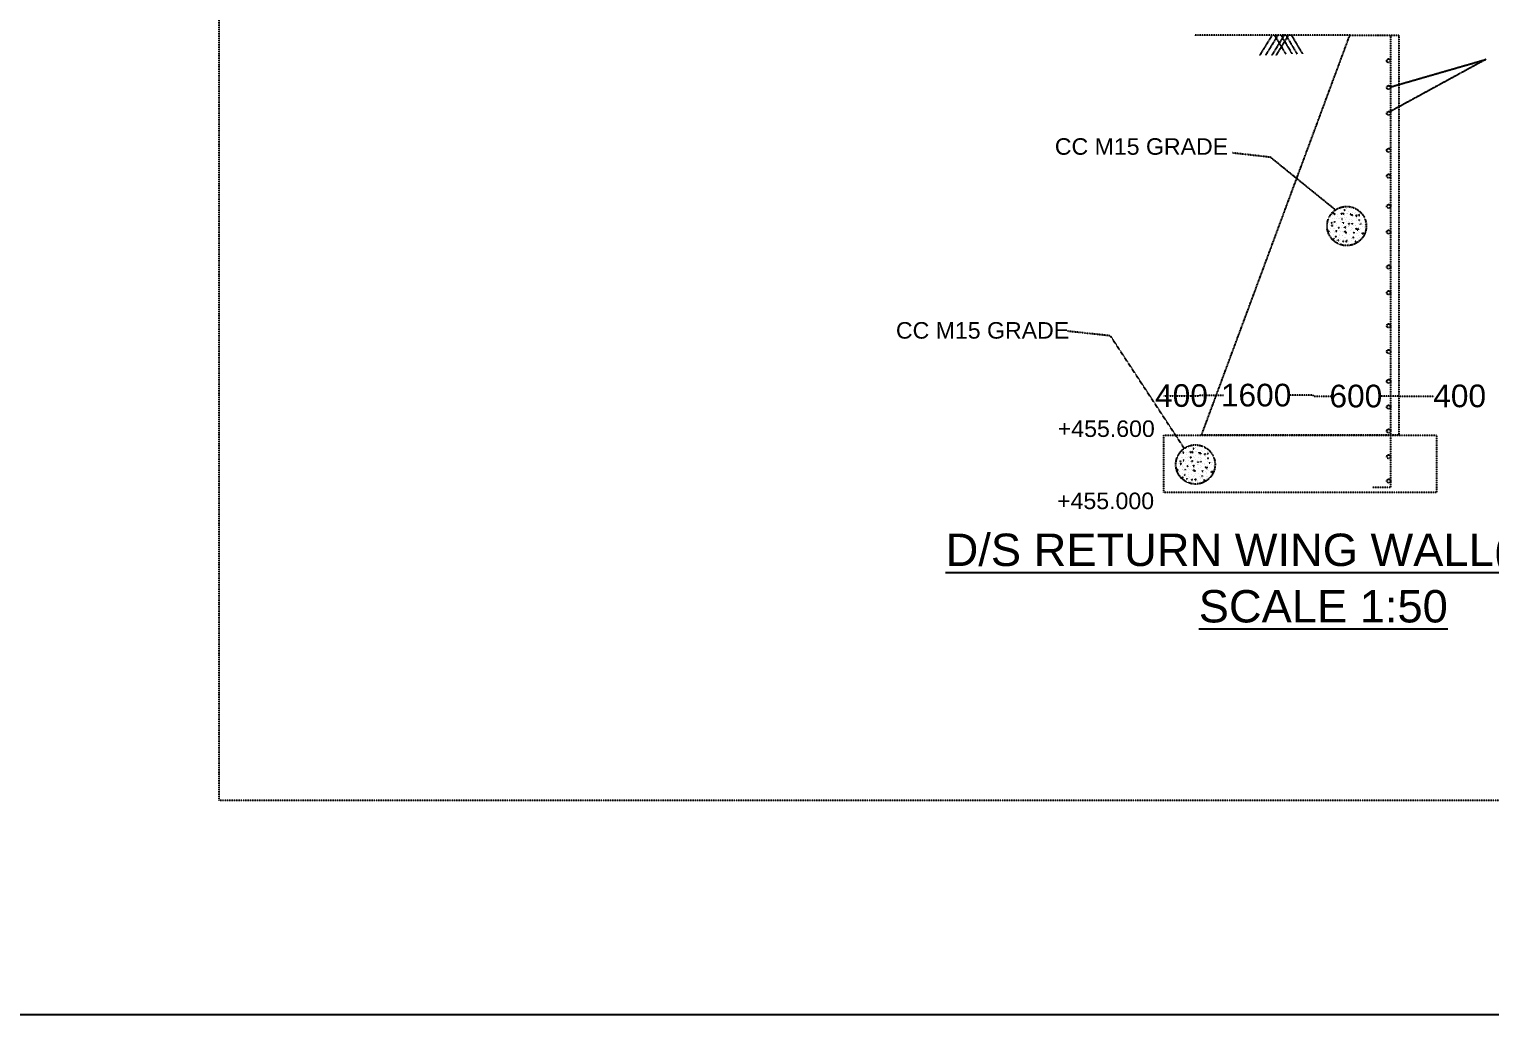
# Model space of a CAD drawing. Header units: inches. Extents: x -14031 to 177855, y 59850 to 142980.
# Drawn here: x 136069 to 145085, y 59850 to 65938 of the extents above; entities that cross this region are included whole.
import ezdxf

# ---------------------------------------------------------------- set-up
doc = ezdxf.new("R2010")
doc.units = ezdxf.units.IN
doc.header["$MEASUREMENT"] = 0
doc.linetypes.add('HIDDEN2', pattern=[0.1875, 0.125, -0.0625])
doc.layers.add('DIM TEXT', color=7, linetype='Continuous')
doc.layers.add('DRAWING', color=7, linetype='Continuous')
doc.styles.get("Standard").update_dxf_attribs({"font": 'ARIAL_1.TTF', "height": 102})
doc.dimstyles.new('dig', dxfattribs={"dimtxt": 140, "dimasz": 0.18, "dimexe": 0.18, "dimexo": 0.0625, "dimgap": 0.09, "dimtad": 0, "dimtih": 1, "dimtoh": 1, "dimdec": 4, "dimzin": 0, "dimdsep": 46, "dimtxsty": 'Standard', "dimblk": 'ARCHTICK', "dimcen": 0.09, "dimadec": 0, "dimazin": 0, "dimtfac": 1, "dimtdec": 4, "dimtofl": 0, "dimtmove": 0, "dimatfit": 3, "dimldrblk": 'ARCHTICK', "dimfxl": 0, "dimtolj": 1, "dimtzin": 0, "dimarcsym": 0})
picture_1 = doc.add_image_def('image1.jpg', size_in_pixel=(7220, 3378))

# ---------------------------------------------------------------- blocks, each defined once
blk = doc.blocks.new('_ArchTick')
at = {"color": 0, "linetype": 'ByBlock', "const_width": 0.15}
blk.add_lwpolyline([(-0.5, -0.5), (0.5, 0.5)], dxfattribs=at)
blk = doc.blocks.new('*D194')
at = {"layer": 'Defpoints', "color": 0, "linetype": 'HIDDEN2'}
for p in [(143072.7, 63674), (143291.5, 63674), (143291.5, 63674)]:
    blk.add_point(p, dxfattribs=at)
at = {"layer": 'DIM TEXT', "color": 0, "linetype": 'HIDDEN2', "lineweight": -2}
for p, q in [((143072.7, 63674), (143072.7, 63674.2)), ((143072.7, 63674), (143291.5, 63674)), ((143291.5, 63674), (143291.5, 63674.2))]:
    blk.add_line(p, q, dxfattribs=at)
at = {"layer": 'DIM TEXT', "color": 0, "linetype": 'HIDDEN2', "lineweight": -2, "xscale": 0.18, "yscale": 0.18, "zscale": 0.18, "rotation": 180}
blk.add_blockref('_ArchTick', (143072.7, 63674), dxfattribs=at)
at = {"layer": 'DIM TEXT', "color": 0, "linetype": 'HIDDEN2', "lineweight": -2, "xscale": 0.18, "yscale": 0.18, "zscale": 0.18}
blk.add_blockref('_ArchTick', (143291.5, 63674), dxfattribs=at)
at = {"layer": 'DIM TEXT', "color": 0, "linetype": 'HIDDEN2', "insert": (143182.1, 63674), "char_height": 140, "attachment_point": 5}
blk.add_mtext('\\A1;400', dxfattribs=at)
blk = doc.blocks.new('*D195')
at = {"layer": 'Defpoints', "color": 0, "linetype": 'HIDDEN2'}
for p in [(143291.4, 63673.9), (143994.3, 63676.8), (143994.3, 63673.9)]:
    blk.add_point(p, dxfattribs=at)
at = {"layer": 'DIM TEXT', "color": 0, "linetype": 'HIDDEN2', "lineweight": -2}
for p, q in [((143291.4, 63674), (143291.4, 63677)), ((143291.4, 63676.8), (143440.5, 63676.8)), ((143994.3, 63676.8), (143845.2, 63676.8)), ((143994.3, 63674), (143994.3, 63677))]:
    blk.add_line(p, q, dxfattribs=at)
at = {"layer": 'DIM TEXT', "color": 0, "linetype": 'HIDDEN2', "lineweight": -2, "xscale": 0.18, "yscale": 0.18, "zscale": 0.18, "rotation": 180}
blk.add_blockref('_ArchTick', (143291.4, 63676.8), dxfattribs=at)
at = {"layer": 'DIM TEXT', "color": 0, "linetype": 'HIDDEN2', "lineweight": -2, "xscale": 0.18, "yscale": 0.18, "zscale": 0.18}
blk.add_blockref('_ArchTick', (143994.3, 63676.8), dxfattribs=at)
at = {"layer": 'DIM TEXT', "color": 0, "linetype": 'HIDDEN2', "insert": (143642.8, 63676.8), "char_height": 140, "attachment_point": 5}
blk.add_mtext('\\A1;1600', dxfattribs=at)
blk = doc.blocks.new('*D196')
at = {"layer": 'Defpoints', "color": 0, "linetype": 'HIDDEN2'}
for p in [(143994.3, 63676.8), (144523, 63676.8), (144523, 63671)]:
    blk.add_point(p, dxfattribs=at)
at = {"layer": 'DIM TEXT', "color": 0, "linetype": 'HIDDEN2', "lineweight": -2}
for p, q in [((143994.3, 63676.7), (143994.3, 63670.8)), ((143994.3, 63671), (144103.7, 63671)), ((144523, 63671), (144413.5, 63671)), ((144523, 63676.7), (144523, 63670.8))]:
    blk.add_line(p, q, dxfattribs=at)
at = {"layer": 'DIM TEXT', "color": 0, "linetype": 'HIDDEN2', "lineweight": -2, "xscale": 0.18, "yscale": 0.18, "zscale": 0.18, "rotation": 180}
blk.add_blockref('_ArchTick', (143994.3, 63671), dxfattribs=at)
at = {"layer": 'DIM TEXT', "color": 0, "linetype": 'HIDDEN2', "lineweight": -2, "xscale": 0.18, "yscale": 0.18, "zscale": 0.18}
blk.add_blockref('_ArchTick', (144523, 63671), dxfattribs=at)
at = {"layer": 'DIM TEXT', "color": 0, "linetype": 'HIDDEN2', "insert": (144258.6, 63671), "char_height": 140, "attachment_point": 5}
blk.add_mtext('\\A1;600', dxfattribs=at)
blk = doc.blocks.new('*D197')
at = {"layer": 'Defpoints', "color": 0, "linetype": 'HIDDEN2'}
for p in [(144522.9, 63670.9), (144741.7, 63671.8), (144741.7, 63670.9)]:
    blk.add_point(p, dxfattribs=at)
at = {"layer": 'DIM TEXT', "color": 0, "linetype": 'HIDDEN2', "lineweight": -2}
for p, q in [((144522.9, 63671), (144522.9, 63672)), ((144522.9, 63671.8), (144741.7, 63671.8)), ((144741.7, 63671), (144741.7, 63672)), ((144741.7, 63671.8), (144741.9, 63671.8))]:
    blk.add_line(p, q, dxfattribs=at)
at = {"layer": 'DIM TEXT', "color": 0, "linetype": 'HIDDEN2', "lineweight": -2, "xscale": 0.18, "yscale": 0.18, "zscale": 0.18, "rotation": 180}
blk.add_blockref('_ArchTick', (144522.9, 63671.8), dxfattribs=at)
at = {"layer": 'DIM TEXT', "color": 0, "linetype": 'HIDDEN2', "lineweight": -2, "xscale": 0.18, "yscale": 0.18, "zscale": 0.18}
blk.add_blockref('_ArchTick', (144741.7, 63671.8), dxfattribs=at)
at = {"layer": 'DIM TEXT', "color": 0, "linetype": 'HIDDEN2', "insert": (144899.2, 63671.8), "char_height": 140, "attachment_point": 5}
blk.add_mtext('\\A1;400', dxfattribs=at)

msp = doc.modelspace()

# ---------------------------------------------------------------- linework, layer by layer
at = {"layer": 'DRAWING', "linetype": 'HIDDEN2'}
for p, q in [((144199.13047, 64827.69263), (144199.13047, 64827.69263)), ((144202.89982, 64827.44687), (144202.89982, 64827.44687)), ((144222.55669, 64840.62687), (144222.55669, 64840.62687)), ((144227.46393, 64831.4228), (144227.46393, 64831.4228)), ((144241.31073, 64832.71439), (144241.31073, 64832.71439)), ((144087.55915, 64741.2897), (144087.55915, 64741.2897)), ((144093.79385, 64759.99382), (144093.79385, 64759.99382)), ((144102.61692, 64774.95936), (144102.61692, 64774.95936)), ((144106.05005, 64742.22302), (144111.28823, 64744.23377)), ((144106.05009, 64742.22301), (144109.77138, 64739.71297)), ((144109.82045, 64739.62149), (144111.33735, 64744.14228)), ((144113.23248, 64767.74604), (144113.23248, 64767.74604)), ((144113.47444, 64789.50031), (144113.47444, 64789.50031)), ((144115.15227, 64802.35996), (144118.75886, 64806.65812)), ((144115.1523, 64802.35999), (144119.62391, 64801.96877)), ((144119.67299, 64801.87677), (144118.80798, 64806.56614)), ((144123.52696, 64742.33572), (144123.52696, 64742.33572)), ((144124.2528, 64796.4725), (144129.49099, 64798.48325)), ((144124.25285, 64796.47249), (144127.97414, 64793.96245)), ((144124.43666, 64767.23997), (144124.43666, 64767.23997)), ((144125.34635, 64792.14422), (144125.34635, 64792.14422)), ((144125.53245, 64746.08742), (144129.13904, 64750.38559)), ((144125.53248, 64746.08745), (144130.00409, 64745.69624)), ((144128.02325, 64793.87095), (144129.54015, 64798.39174)), ((144128.11633, 64805.77332), (144128.11633, 64805.77332)), ((144128.31995, 64798.87445), (144128.31995, 64798.87445)), ((144130.05313, 64745.60422), (144129.18812, 64750.2936)), ((144131.18811, 64748.77869), (144131.18811, 64748.77869)), ((144133.15504, 64819.0068), (144133.15504, 64819.0068)), ((144140.08868, 64739.17317), (144140.08868, 64739.17317)), ((144141.041, 64766.21403), (144141.041, 64766.21403)), ((144143.89015, 64795.72429), (144143.89015, 64795.72429)), ((144146.24589, 64782.44835), (144146.24589, 64782.44835)), ((144153.16847, 64766.05867), (144153.16847, 64766.05867)), ((144159.76927, 64768.67965), (144159.76927, 64768.67965)), ((144160.7216, 64795.72052), (144160.7216, 64795.72052)), ((144161.31468, 64747.12504), (144161.31468, 64747.12504)), ((144162.22438, 64772.02929), (144162.22438, 64772.02929)), ((144163.13407, 64796.93354), (144163.13407, 64796.93354)), ((144164.04377, 64821.83779), (144164.04377, 64821.83779)), ((144168.05232, 64804.08596), (144168.05232, 64804.08596)), ((144168.42214, 64742.90334), (144168.42214, 64742.90334)), ((144168.8115, 64797.66538), (144172.41809, 64801.96355)), ((144168.81153, 64797.66541), (144173.28313, 64797.2742)), ((144168.90824, 64766.35202), (144174.14643, 64768.36277)), ((144168.90829, 64766.35201), (144172.62958, 64763.84197)), ((144171.94891, 64806.36344), (144171.94891, 64806.36344)), ((144173.33222, 64797.18215), (144172.46721, 64801.87153)), ((144172.67867, 64763.75044), (144174.19557, 64768.27123)), ((144174.81708, 64756.26768), (144174.81708, 64756.26768)), ((144177.82717, 64797.22371), (144183.65411, 64803.29664)), ((144177.82717, 64797.22374), (144184.48065, 64796.19185)), ((144179.19168, 64741.39285), (144182.79827, 64745.69101)), ((144179.19171, 64741.39288), (144183.66331, 64741.00166)), ((144179.44987, 64798.18614), (144179.44987, 64798.18614)), ((144180.4022, 64825.227), (144180.4022, 64825.227)), ((144183.71235, 64740.90961), (144182.84734, 64745.59898)), ((144184.52985, 64796.10807), (144183.70332, 64803.21289)), ((144183.82614, 64794.03693), (144183.82614, 64794.03693)), ((144187.111, 64820.6015), (144192.34918, 64822.61225)), ((144187.11105, 64820.60149), (144190.83233, 64818.09145)), ((144188.10273, 64772.40982), (144188.10273, 64772.40982)), ((144189.87485, 64789.93735), (144189.87485, 64789.93735)), ((144190.88147, 64817.99991), (144192.39837, 64822.52069)), ((144193.10447, 64764.37131), (144193.10447, 64764.37131)), ((144200.17073, 64752.73412), (144200.17073, 64752.73412)), ((144201.08043, 64777.63837), (144201.08043, 64777.63837)), ((144201.99012, 64802.54262), (144201.99012, 64802.54262)), ((144207.78333, 64801.91631), (144207.78333, 64801.91631)), ((144207.98832, 64802.3986), (144207.98832, 64802.3986)), ((144213.56369, 64736.23155), (144218.80187, 64738.2423)), ((144215.57788, 64813.85244), (144215.57788, 64813.85244)), ((144215.66929, 64749.12354), (144215.66929, 64749.12354)), ((144217.33409, 64733.62993), (144218.85099, 64738.15072)), ((144218.44604, 64763.75667), (144218.44604, 64763.75667)), ((144222.47073, 64792.97081), (144226.07731, 64797.26897)), ((144222.47076, 64792.97084), (144226.94236, 64792.57962)), ((144223.76214, 64792.34957), (144223.76214, 64792.34957)), ((144226.99144, 64792.48753), (144226.12643, 64797.17691)), ((144231.76644, 64790.48103), (144237.00463, 64792.49178)), ((144231.76649, 64790.48101), (144235.48778, 64787.97097)), ((144232.85091, 64736.69828), (144236.45749, 64740.99644)), ((144233.04046, 64762.68395), (144233.04046, 64762.68395)), ((144233.50382, 64797.42634), (144233.50382, 64797.42634)), ((144234.39756, 64751.58917), (144234.39756, 64751.58917)), ((144235.34989, 64778.63003), (144235.34989, 64778.63003)), ((144235.53689, 64787.87939), (144237.05379, 64792.40018)), ((144237.37158, 64736.21499), (144236.50656, 64740.90437)), ((144238.58164, 64758.00164), (144238.58164, 64758.00164)), ((144239.49134, 64782.90589), (144239.49134, 64782.90589)), ((144240.40104, 64807.81014), (144240.40104, 64807.81014)), ((144247.92431, 64800.71124), (144247.92431, 64800.71124)), ((144254.07816, 64781.09565), (144254.07816, 64781.09565)), ((144255.03049, 64808.13652), (144255.03049, 64808.13652)), ((144257.66895, 64784.841), (144263.49589, 64790.91393)), ((144257.66895, 64784.84103), (144264.32243, 64783.80914)), ((144259.20684, 64821.34143), (144259.20684, 64821.34143)), ((144262.07501, 64771.24567), (144262.07501, 64771.24567)), ((144262.73102, 64755.31934), (144262.73102, 64755.31934)), ((144264.37162, 64783.72531), (144263.54509, 64790.83014)), ((144263.69814, 64790.66221), (144263.69814, 64790.66221)), ((144272.97646, 64760.99659), (144272.97646, 64760.99659)), ((144273.75876, 64810.60214), (144273.75876, 64810.60214)), ((144275.45967, 64737.88671), (144275.45967, 64737.88671)), ((144276.12995, 64788.27624), (144279.73654, 64792.5744)), ((144276.12999, 64788.27627), (144280.60159, 64787.88505)), ((144276.36936, 64762.79096), (144276.36936, 64762.79096)), ((144276.42189, 64760.36055), (144281.66007, 64762.3713)), ((144276.42193, 64760.36054), (144280.14322, 64757.8505)), ((144277.13278, 64804.91533), (144277.13278, 64804.91533)), ((144277.27906, 64787.69521), (144277.27906, 64787.69521)), ((144278.18875, 64812.59946), (144278.18875, 64812.59946)), ((144280.65066, 64787.79292), (144279.78565, 64792.48229)), ((144280.19231, 64757.75888), (144281.70921, 64762.27967)), ((144282.41162, 64784.82582), (144282.41162, 64784.82582)), ((144287.86031, 64799.02388), (144287.86031, 64799.02388)), ((144305.70397, 64778.73466), (144305.70397, 64778.73466)), ((144309.97818, 64761.53955), (144309.97818, 64761.53955)), ((144312.91245, 64759.30923), (144312.91245, 64759.30923)), ((144314.31572, 64743.49579), (144314.31572, 64743.49579)), ((144083.48691, 64695.9795), (144085.85999, 64698.80763)), ((144083.85299, 64694.36955), (144086.72504, 64694.11828)), ((144084.20635, 64712.16396), (144084.20635, 64712.16396)), ((144084.47039, 64696.65245), (144084.47039, 64696.65245)), ((144085.11605, 64737.06821), (144085.11605, 64737.06821)), ((144086.77404, 64694.0263), (144085.90903, 64698.71567)), ((144087.84729, 64687.97354), (144093.08547, 64689.98429)), ((144087.84734, 64687.97353), (144091.56862, 64685.46349)), ((144091.61765, 64685.37202), (144093.13455, 64689.89281)), ((144098.6641, 64729.51777), (144098.6641, 64729.51777)), ((144100.72748, 64680.1602), (144100.72748, 64680.1602)), ((144101.67981, 64707.20106), (144101.67981, 64707.20106)), ((144102.39633, 64680.22636), (144102.39633, 64680.22636)), ((144107.90381, 64724.34855), (144113.73076, 64730.42148)), ((144107.90381, 64724.34858), (144114.5573, 64723.31668)), ((144109.14787, 64651.57485), (144109.14787, 64651.57485)), ((144109.38035, 64654.38388), (144109.38035, 64654.38388)), ((144114.60644, 64723.23296), (144113.77991, 64730.33779)), ((144114.43792, 64719.46873), (144114.43792, 64719.46873)), ((144120.40808, 64709.66668), (144120.40808, 64709.66668)), ((144120.79787, 64667.62297), (144120.79787, 64667.62297)), ((144121.36041, 64736.70754), (144121.36041, 64736.70754)), ((144121.70757, 64692.52722), (144121.70757, 64692.52722)), ((144122.61727, 64717.43147), (144122.61727, 64717.43147)), ((144123.71625, 64689.80312), (144123.71625, 64689.80312)), ((144128.09935, 64704.14144), (144128.09935, 64704.14144)), ((144129.06094, 64683.89037), (144129.06094, 64683.89037)), ((144130.96752, 64654.04568), (144130.96752, 64654.04568)), ((144132.50273, 64657.85307), (144137.74091, 64659.86382)), ((144132.50278, 64657.85305), (144136.22406, 64655.34302)), ((144135.91263, 64689.81489), (144139.51922, 64694.11305)), ((144135.91266, 64689.81492), (144140.38427, 64689.4237)), ((144136.27307, 64655.25151), (144137.78997, 64659.7723)), ((144138.6001, 64727.8304), (144138.6001, 64727.8304)), ((144140.43326, 64689.33168), (144139.56825, 64694.02106)), ((144146.02529, 64687.71535), (144146.02529, 64687.71535)), ((144148.74154, 64713.39685), (144148.74154, 64713.39685)), ((144149.08387, 64649.88749), (144149.08387, 64649.88749)), ((144150.70549, 64712.10255), (144155.94367, 64714.1133)), ((144150.70553, 64712.10253), (144154.42682, 64709.59249)), ((144154.37392, 64717.78137), (144154.37392, 64717.78137)), ((144154.47587, 64709.50098), (144155.99277, 64714.02177)), ((144156.62751, 64660.60409), (144156.62751, 64660.60409)), ((144157.6759, 64647.50804), (144157.6759, 64647.50804)), ((144158.58559, 64672.41229), (144158.58559, 64672.41229)), ((144159.49529, 64697.31654), (144159.49529, 64697.31654)), ((144160.40498, 64722.22079), (144160.40498, 64722.22079)), ((144163.65224, 64688.11575), (144163.65224, 64688.11575)), ((144171.72832, 64711.63044), (144171.72832, 64711.63044)), ((144174.59648, 64661.53468), (144174.59648, 64661.53468)), ((144175.35578, 64663.06971), (144175.35578, 64663.06971)), ((144176.3081, 64690.11057), (144176.3081, 64690.11057)), ((144178.53609, 64726.14304), (144178.53609, 64726.14304)), ((144187.74559, 64711.96584), (144193.57254, 64718.03877)), ((144187.74559, 64711.96587), (144194.39908, 64710.93398)), ((144189.01986, 64648.20012), (144189.01986, 64648.20012)), ((144189.57186, 64685.12032), (144193.17845, 64689.41848)), ((144189.57189, 64685.12034), (144194.04349, 64684.72913)), ((144189.65426, 64695.20434), (144189.65426, 64695.20434)), ((144194.09249, 64684.63706), (144193.22748, 64689.32644)), ((144194.44821, 64710.85021), (144193.62168, 64717.95503)), ((144194.30991, 64716.09401), (144194.30991, 64716.09401)), ((144195.03637, 64692.5762), (144195.03637, 64692.5762)), ((144195.36093, 64681.98207), (144200.59911, 64683.99282)), ((144195.36098, 64681.98206), (144199.08226, 64679.47202)), ((144195.9887, 64719.61706), (144195.9887, 64719.61706)), ((144196.53195, 64653.11712), (144196.53195, 64653.11712)), ((144197.44164, 64678.02137), (144197.44164, 64678.02137)), ((144198.35134, 64702.92562), (144198.35134, 64702.92562)), ((144199.13129, 64679.38047), (144200.64819, 64683.90125)), ((144199.26104, 64727.82987), (144199.26104, 64727.82987)), ((144203.58824, 64686.42839), (144203.58824, 64686.42839)), ((144203.68924, 64666.79988), (144203.68924, 64666.79988)), ((144213.56373, 64736.23154), (144217.28502, 64733.7215)), ((144214.71697, 64722.08268), (144214.71697, 64722.08268)), ((144215.35728, 64719.11943), (144215.35728, 64719.11943)), ((144218.22545, 64669.02367), (144218.22545, 64669.02367)), ((144218.47209, 64724.45568), (144218.47209, 64724.45568)), ((144223.36983, 64696.30637), (144223.36983, 64696.30637)), ((144232.85094, 64736.6983), (144237.32254, 64736.30709)), ((144233.28322, 64702.69333), (144233.28322, 64702.69333)), ((144234.24591, 64714.40665), (144234.24591, 64714.40665)), ((144234.94286, 64658.38464), (144234.94286, 64658.38464)), ((144235.85256, 64683.28889), (144235.85256, 64683.28889)), ((144236.76225, 64708.19314), (144236.76225, 64708.19314)), ((144237.67195, 64733.09739), (144237.67195, 64733.09739)), ((144240.01637, 64651.86159), (144245.25456, 64653.87234)), ((144240.01642, 64651.86158), (144243.73771, 64649.35154)), ((144243.05043, 64725.81285), (144243.05043, 64725.81285)), ((144243.23109, 64680.42574), (144246.83767, 64684.72391)), ((144243.23112, 64680.42577), (144247.70272, 64680.03456)), ((144243.52423, 64684.74103), (144243.52423, 64684.74103)), ((144243.78671, 64649.25995), (144245.30361, 64653.78074)), ((144247.75171, 64679.94245), (144246.8867, 64684.63183)), ((144250.93639, 64673.02009), (144250.93639, 64673.02009)), ((144258.21913, 64706.11107), (144263.45731, 64708.12182)), ((144258.21918, 64706.11106), (144261.94046, 64703.60102)), ((144258.40808, 64722.76832), (144258.40808, 64722.76832)), ((144258.98625, 64726.60842), (144258.98625, 64726.60842)), ((144261.85441, 64676.51266), (144261.85441, 64676.51266)), ((144261.98951, 64703.50942), (144263.50641, 64708.03021)), ((144267.58737, 64699.58313), (144273.41432, 64705.65606)), ((144267.58737, 64699.58316), (144274.24086, 64698.55127)), ((144269.66466, 64675.48571), (144269.66466, 64675.48571)), ((144270.61699, 64702.52657), (144270.61699, 64702.52657)), ((144272.73058, 64663.17396), (144272.73058, 64663.17396)), ((144274.28998, 64698.46745), (144273.46345, 64705.57227)), ((144273.64028, 64688.07821), (144273.64028, 64688.07821)), ((144274.18191, 64712.71929), (144274.18191, 64712.71929)), ((144274.54997, 64712.98246), (144274.54997, 64712.98246)), ((144276.91219, 64710.18232), (144276.91219, 64710.18232)), ((144278.31753, 64649.7094), (144278.31753, 64649.7094)), ((144283.46023, 64683.05367), (144283.46023, 64683.05367)), ((144286.51013, 64732.0037), (144290.11672, 64736.30187)), ((144286.51016, 64732.00373), (144290.98177, 64731.61252)), ((144289.34526, 64704.9922), (144289.34526, 64704.9922)), ((144291.0308, 64731.52037), (144290.16579, 64736.20975)), ((144290.29759, 64732.03306), (144290.29759, 64732.03306)), ((144296.89031, 64675.73117), (144300.4969, 64680.02933)), ((144296.89034, 64675.7312), (144301.36195, 64675.33998)), ((144297.99812, 64679.21588), (144297.99812, 64679.21588)), ((144298.34408, 64721.08096), (144298.34408, 64721.08096)), ((144301.41093, 64675.24783), (144300.54592, 64679.93721)), ((144302.61521, 64734.09741), (144302.61521, 64734.09741)), ((144302.87457, 64675.99059), (144308.11276, 64678.00134)), ((144302.87462, 64675.99058), (144306.59591, 64673.48054)), ((144305.48338, 64684.00165), (144305.48338, 64684.00165)), ((144306.64493, 64673.38891), (144308.16183, 64677.9097)), ((144309.02585, 64734.49868), (144309.02585, 64734.49868)), ((144312.49633, 64693.68729), (144312.49633, 64693.68729)), ((144313.40602, 64718.59154), (144313.40602, 64718.59154)), ((144314.1179, 64711.03193), (144314.1179, 64711.03193)), ((144317.67872, 64708.72237), (144317.67872, 64708.72237)), ((144320.54115, 64717.67132), (144320.54115, 64717.67132)), ((144321.07733, 64730.24007), (144322.407, 64730.75049)), ((144321.07738, 64730.24006), (144322.50463, 64729.27737)), ((144117.82224, 64639.09068), (144123.64919, 64645.16361)), ((144117.82224, 64639.09071), (144124.47572, 64638.05882)), ((144119.88818, 64642.71872), (144119.88818, 64642.71872)), ((144124.5248, 64637.9751), (144123.69827, 64645.07992)), ((144124.92169, 64641.52581), (144124.92169, 64641.52581)), ((144136.94691, 64631.0976), (144136.94691, 64631.0976)), ((144146.29281, 64633.54236), (144149.8994, 64637.84052)), ((144146.29284, 64633.54238), (144150.76444, 64633.15117)), ((144150.8134, 64633.05914), (144149.94839, 64637.74852)), ((144155.67518, 64633.56322), (144155.67518, 64633.56322)), ((144156.7662, 64622.60379), (144156.7662, 64622.60379)), ((144164.32804, 64607.78691), (144164.32804, 64607.78691)), ((144164.85769, 64639.83845), (144164.85769, 64639.83845)), ((144171.50772, 64616.89743), (144171.50772, 64616.89743)), ((144174.13601, 64610.17284), (144174.13601, 64610.17284)), ((144177.15817, 64627.73259), (144182.39636, 64629.74334)), ((144177.15822, 64627.73258), (144180.87951, 64625.22254)), ((144180.92849, 64625.131), (144182.44539, 64629.65179)), ((144184.00864, 64637.29339), (144184.00864, 64637.29339)), ((144194.71256, 64603.30862), (144194.71256, 64603.30862)), ((144195.62225, 64628.21287), (144195.62225, 64628.21287)), ((144197.66402, 64626.70797), (144203.49097, 64632.7809)), ((144197.66402, 64626.708), (144204.3175, 64625.67611)), ((144199.95204, 64628.84778), (144203.55863, 64633.14594)), ((144199.95207, 64628.84781), (144204.42367, 64628.4566)), ((144204.36657, 64625.59234), (144203.54004, 64632.69717)), ((144204.47262, 64628.36452), (144203.60761, 64633.0539)), ((144204.79368, 64638.15109), (144204.79368, 64638.15109)), ((144211.5752, 64614.00712), (144211.5752, 64614.00712)), ((144214.07201, 64608.48547), (144214.07201, 64608.48547)), ((144215.13668, 64624.38642), (144215.13668, 64624.38642)), ((144228.95586, 64646.51276), (144228.95586, 64646.51276)), ((144230.30347, 64616.47274), (144230.30347, 64616.47274)), ((144231.2558, 64643.5136), (144231.2558, 64643.5136)), ((144233.06262, 64607.96033), (144233.06262, 64607.96033)), ((144233.12347, 64608.57614), (144233.12347, 64608.57614)), ((144234.03317, 64633.48039), (144234.03317, 64633.48039)), ((144244.72968, 64636.46373), (144244.72968, 64636.46373)), ((144249.98407, 64645.97922), (144249.98407, 64645.97922)), ((144253.61126, 64624.15321), (144257.21785, 64628.45137)), ((144253.6113, 64624.15324), (144258.0829, 64623.76202)), ((144258.13185, 64623.66991), (144257.26683, 64628.35928)), ((144258.63693, 64620.20291), (144258.63693, 64620.20291)), ((144258.76565, 64631.87542), (144258.76565, 64631.87542)), ((144268.89186, 64644.8254), (144268.89186, 64644.8254)), ((144271.82088, 64638.26971), (144271.82088, 64638.26971)), ((144284.66568, 64634.77637), (144284.66568, 64634.77637)), ((143169.445, 63302.12486), (143169.445, 63302.12486)), ((143180.06056, 63294.91153), (143180.06056, 63294.91153)), ((143180.30252, 63316.66581), (143180.30252, 63316.66581)), ((143181.98035, 63329.52546), (143185.58694, 63333.82362)), ((143181.98038, 63329.52549), (143186.45198, 63329.13427)), ((143186.50107, 63329.04226), (143185.63606, 63333.73164)), ((143191.08088, 63323.638), (143196.31906, 63325.64875)), ((143191.08093, 63323.63799), (143194.80221, 63321.12795)), ((143192.17443, 63319.30972), (143192.17443, 63319.30972)), ((143194.85133, 63321.03645), (143196.36823, 63325.55724)), ((143194.94441, 63332.93882), (143194.94441, 63332.93882)), ((143195.14803, 63326.03995), (143195.14803, 63326.03995)), ((143199.98312, 63346.17229), (143199.98312, 63346.17229)), ((143210.71823, 63322.88979), (143210.71823, 63322.88979)), ((143213.07397, 63309.61385), (143213.07397, 63309.61385)), ((143226.59735, 63295.84515), (143226.59735, 63295.84515)), ((143227.54968, 63322.88602), (143227.54968, 63322.88602)), ((143229.05245, 63299.19479), (143229.05245, 63299.19479)), ((143229.96215, 63324.09904), (143229.96215, 63324.09904)), ((143230.87184, 63349.00329), (143230.87184, 63349.00329)), ((143234.8804, 63331.25146), (143234.8804, 63331.25146)), ((143235.63958, 63324.83088), (143239.24617, 63329.12905)), ((143235.63961, 63324.83091), (143240.11121, 63324.4397)), ((143235.73632, 63293.51752), (143240.97451, 63295.52827)), ((143238.77699, 63333.52894), (143238.77699, 63333.52894)), ((143240.1603, 63324.34765), (143239.29528, 63329.03703)), ((143239.50675, 63290.91594), (143241.02365, 63295.43673)), ((143244.65525, 63324.38921), (143250.48219, 63330.46214)), ((143244.65525, 63324.38924), (143251.30873, 63323.35734)), ((143246.27795, 63325.35164), (143246.27795, 63325.35164)), ((143247.23027, 63352.3925), (143247.23027, 63352.3925)), ((143251.35793, 63323.27357), (143250.5314, 63330.37839)), ((143250.65422, 63321.20243), (143250.65422, 63321.20243)), ((143253.93908, 63347.767), (143259.17726, 63349.77775)), ((143253.93913, 63347.76699), (143257.66041, 63345.25695)), ((143254.93081, 63299.57532), (143254.93081, 63299.57532)), ((143256.70293, 63317.10284), (143256.70293, 63317.10284)), ((143257.70955, 63345.1654), (143259.22645, 63349.68619)), ((143265.95854, 63354.85812), (143265.95854, 63354.85812)), ((143267.9085, 63304.80387), (143267.9085, 63304.80387)), ((143268.8182, 63329.70812), (143268.8182, 63329.70812)), ((143269.7279, 63354.61237), (143269.7279, 63354.61237)), ((143274.61141, 63329.08181), (143274.61141, 63329.08181)), ((143274.8164, 63329.5641), (143274.8164, 63329.5641)), ((143282.40596, 63341.01793), (143282.40596, 63341.01793)), ((143289.2988, 63320.13631), (143292.90539, 63324.43447)), ((143289.29884, 63320.13634), (143293.77044, 63319.74512)), ((143289.38477, 63367.79237), (143289.38477, 63367.79237)), ((143290.59022, 63319.51507), (143290.59022, 63319.51507)), ((143293.81952, 63319.65303), (143292.95451, 63324.34241)), ((143294.292, 63358.5883), (143294.292, 63358.5883)), ((143298.59452, 63317.64653), (143303.83271, 63319.65728)), ((143298.59457, 63317.64651), (143302.31586, 63315.13647)), ((143300.3319, 63324.59184), (143300.3319, 63324.59184)), ((143302.17797, 63305.79553), (143302.17797, 63305.79553)), ((143302.36497, 63315.04489), (143303.88187, 63319.56568)), ((143306.31942, 63310.07139), (143306.31942, 63310.07139)), ((143307.22911, 63334.97564), (143307.22911, 63334.97564)), ((143308.13881, 63359.87989), (143308.13881, 63359.87989)), ((143314.75239, 63327.87674), (143314.75239, 63327.87674)), ((143320.90624, 63308.26115), (143320.90624, 63308.26115)), ((143321.85857, 63335.30202), (143321.85857, 63335.30202)), ((143324.49703, 63312.0065), (143330.32397, 63318.07943)), ((143324.49703, 63312.00653), (143331.15051, 63310.97464)), ((143326.03492, 63348.50693), (143326.03492, 63348.50693)), ((143328.90309, 63298.41116), (143328.90309, 63298.41116)), ((143331.1997, 63310.89081), (143330.37317, 63317.99564)), ((143330.52621, 63317.82771), (143330.52621, 63317.82771)), ((143340.58683, 63337.76764), (143340.58683, 63337.76764)), ((143342.95803, 63315.44174), (143346.56462, 63319.7399)), ((143342.95806, 63315.44176), (143347.42967, 63315.05055)), ((143343.96086, 63332.08083), (143343.96086, 63332.08083)), ((143344.10714, 63314.86071), (143344.10714, 63314.86071)), ((143345.01683, 63339.76496), (143345.01683, 63339.76496)), ((143347.47874, 63314.95842), (143346.61373, 63319.64779)), ((143349.2397, 63311.99132), (143349.2397, 63311.99132)), ((143354.68839, 63326.18938), (143354.68839, 63326.18938)), ((143372.53205, 63305.90016), (143372.53205, 63305.90016)), ((143150.31499, 63223.145), (143152.68807, 63225.97313)), ((143150.68107, 63221.53505), (143153.55312, 63221.28378)), ((143151.03443, 63239.32946), (143151.03443, 63239.32946)), ((143151.29847, 63223.81795), (143151.29847, 63223.81795)), ((143151.94413, 63264.23371), (143151.94413, 63264.23371)), ((143153.60212, 63221.1918), (143152.73711, 63225.88117)), ((143154.38723, 63268.4552), (143154.38723, 63268.4552)), ((143154.67537, 63215.13904), (143159.91355, 63217.14979)), ((143154.67541, 63215.13903), (143158.3967, 63212.62899)), ((143158.44573, 63212.53752), (143159.96263, 63217.05831)), ((143160.62192, 63287.15932), (143160.62192, 63287.15932)), ((143165.49218, 63256.68327), (143165.49218, 63256.68327)), ((143167.55556, 63207.32569), (143167.55556, 63207.32569)), ((143168.50789, 63234.36656), (143168.50789, 63234.36656)), ((143169.22441, 63207.39185), (143169.22441, 63207.39185)), ((143172.87812, 63269.38852), (143178.11631, 63271.39927)), ((143172.87817, 63269.38851), (143176.59946, 63266.87847)), ((143174.73189, 63251.51405), (143180.55884, 63257.58698)), ((143174.73189, 63251.51408), (143181.38537, 63250.48218)), ((143176.64853, 63266.78699), (143178.16543, 63271.30778)), ((143181.43452, 63250.39846), (143180.60799, 63257.50329)), ((143181.266, 63246.63423), (143181.266, 63246.63423)), ((143187.23616, 63236.83218), (143187.23616, 63236.83218)), ((143188.18849, 63263.87304), (143188.18849, 63263.87304)), ((143188.53565, 63219.69272), (143188.53565, 63219.69272)), ((143189.44534, 63244.59697), (143189.44534, 63244.59697)), ((143190.35504, 63269.50122), (143190.35504, 63269.50122)), ((143190.54433, 63216.96862), (143190.54433, 63216.96862)), ((143191.26474, 63294.40547), (143191.26474, 63294.40547)), ((143192.36053, 63273.25292), (143195.96712, 63277.55109)), ((143192.36056, 63273.25295), (143196.83216, 63272.86174)), ((143194.92743, 63231.30694), (143194.92743, 63231.30694)), ((143195.88902, 63211.05587), (143195.88902, 63211.05587)), ((143196.88121, 63272.76972), (143196.0162, 63277.4591)), ((143198.01619, 63275.94419), (143198.01619, 63275.94419)), ((143202.74071, 63216.98039), (143206.3473, 63221.27855)), ((143202.74074, 63216.98042), (143207.21234, 63216.5892)), ((143205.42818, 63254.9959), (143205.42818, 63254.9959)), ((143207.26134, 63216.49718), (143206.39633, 63221.18656)), ((143206.91675, 63266.33867), (143206.91675, 63266.33867)), ((143207.86908, 63293.37953), (143207.86908, 63293.37953)), ((143212.85337, 63214.88085), (143212.85337, 63214.88085)), ((143215.56962, 63240.56235), (143215.56962, 63240.56235)), ((143217.53357, 63239.26804), (143222.77175, 63241.27879)), ((143217.53361, 63239.26803), (143221.2549, 63236.75799)), ((143219.99655, 63293.22417), (143219.99655, 63293.22417)), ((143221.202, 63244.94687), (143221.202, 63244.94687)), ((143221.30395, 63236.66648), (143222.82085, 63241.18727)), ((143226.32337, 63224.48204), (143226.32337, 63224.48204)), ((143227.23306, 63249.38629), (143227.23306, 63249.38629)), ((143228.14276, 63274.29054), (143228.14276, 63274.29054)), ((143230.48032, 63215.28125), (143230.48032, 63215.28125)), ((143235.25022, 63270.06884), (143235.25022, 63270.06884)), ((143235.73637, 63293.51751), (143239.45766, 63291.00747)), ((143238.55639, 63238.79594), (143238.55639, 63238.79594)), ((143241.64516, 63283.43318), (143241.64516, 63283.43318)), ((143243.13618, 63217.27607), (143243.13618, 63217.27607)), ((143245.36417, 63253.30854), (143245.36417, 63253.30854)), ((143246.01976, 63268.55835), (143249.62634, 63272.85651)), ((143246.01979, 63268.55838), (143250.49139, 63268.16716)), ((143250.54043, 63268.07511), (143249.67542, 63272.76448)), ((143254.57367, 63239.13134), (143260.40062, 63245.20427)), ((143254.57367, 63239.13137), (143261.22715, 63238.09948)), ((143256.39994, 63212.28581), (143260.00652, 63216.58398)), ((143256.39997, 63212.28584), (143260.87157, 63211.89463)), ((143256.48233, 63222.36984), (143256.48233, 63222.36984)), ((143259.93255, 63291.53681), (143259.93255, 63291.53681)), ((143260.92057, 63211.80256), (143260.05555, 63216.49194)), ((143261.27629, 63238.01571), (143260.44976, 63245.12053)), ((143261.13799, 63243.25951), (143261.13799, 63243.25951)), ((143261.86445, 63219.7417), (143261.86445, 63219.7417)), ((143262.18901, 63209.14757), (143267.42719, 63211.15832)), ((143262.18906, 63209.14756), (143265.91034, 63206.63752)), ((143262.81678, 63246.78256), (143262.81678, 63246.78256)), ((143264.26972, 63205.18687), (143264.26972, 63205.18687)), ((143265.17942, 63230.09112), (143265.17942, 63230.09112)), ((143265.95937, 63206.54597), (143267.47627, 63211.06675)), ((143266.08911, 63254.99537), (143266.08911, 63254.99537)), ((143266.99881, 63279.89962), (143266.99881, 63279.89962)), ((143270.41632, 63213.59389), (143270.41632, 63213.59389)), ((143280.39177, 63263.39705), (143285.62995, 63265.4078)), ((143280.39181, 63263.39703), (143284.1131, 63260.88699)), ((143281.54505, 63249.24818), (143281.54505, 63249.24818)), ((143282.18536, 63246.28493), (143282.18536, 63246.28493)), ((143282.49737, 63276.28904), (143282.49737, 63276.28904)), ((143284.16217, 63260.79543), (143285.67907, 63265.31622)), ((143285.27412, 63290.92217), (143285.27412, 63290.92217)), ((143285.30017, 63251.62118), (143285.30017, 63251.62118)), ((143290.19791, 63223.47187), (143290.19791, 63223.47187)), ((143299.67898, 63263.86378), (143303.28557, 63268.16194)), ((143299.67902, 63263.8638), (143304.15062, 63263.47259)), ((143299.86854, 63289.84945), (143299.86854, 63289.84945)), ((143300.1113, 63229.85883), (143300.1113, 63229.85883)), ((143301.07399, 63241.57215), (143301.07399, 63241.57215)), ((143301.22564, 63278.75467), (143301.22564, 63278.75467)), ((143302.68063, 63210.45439), (143302.68063, 63210.45439)), ((143304.19965, 63263.38049), (143303.33464, 63268.06987)), ((143303.59033, 63235.35864), (143303.59033, 63235.35864)), ((143304.50003, 63260.26289), (143304.50003, 63260.26289)), ((143305.40972, 63285.16714), (143305.40972, 63285.16714)), ((143309.87851, 63252.97835), (143309.87851, 63252.97835)), ((143310.05916, 63207.59124), (143313.66575, 63211.8894)), ((143310.0592, 63207.59127), (143314.5308, 63207.20005)), ((143310.35231, 63211.90653), (143310.35231, 63211.90653)), ((143314.57979, 63207.10795), (143313.71478, 63211.79733)), ((143325.04721, 63233.27657), (143330.28539, 63235.28732)), ((143325.04725, 63233.27656), (143328.76854, 63230.76652)), ((143325.23616, 63249.93382), (143325.23616, 63249.93382)), ((143325.81432, 63253.77392), (143325.81432, 63253.77392)), ((143328.81759, 63230.67492), (143330.33449, 63235.19571)), ((143329.5591, 63282.48484), (143329.5591, 63282.48484)), ((143334.41545, 63226.74863), (143340.2424, 63232.82156)), ((143334.41545, 63226.74866), (143341.06893, 63225.71677)), ((143337.44507, 63229.69207), (143337.44507, 63229.69207)), ((143339.80454, 63288.16209), (143339.80454, 63288.16209)), ((143341.11805, 63225.63295), (143340.29153, 63232.73777)), ((143340.46835, 63215.24371), (143340.46835, 63215.24371)), ((143341.00998, 63239.88479), (143341.00998, 63239.88479)), ((143341.37805, 63240.14796), (143341.37805, 63240.14796)), ((143342.28774, 63265.05221), (143342.28774, 63265.05221)), ((143343.19744, 63289.95646), (143343.19744, 63289.95646)), ((143343.24996, 63287.52605), (143348.48815, 63289.5368)), ((143343.25001, 63287.52604), (143346.9713, 63285.016)), ((143343.74026, 63237.34782), (143343.74026, 63237.34782)), ((143347.02038, 63284.92438), (143348.53728, 63289.44517)), ((143350.28831, 63210.21917), (143350.28831, 63210.21917)), ((143353.33821, 63259.1692), (143356.9448, 63263.46736)), ((143353.33824, 63259.16923), (143357.80984, 63258.77802)), ((143356.17334, 63232.1577), (143356.17334, 63232.1577)), ((143357.85888, 63258.68587), (143356.99386, 63263.37525)), ((143357.12566, 63259.19856), (143357.12566, 63259.19856)), ((143363.71839, 63202.89667), (143367.32498, 63207.19483)), ((143364.8262, 63206.38138), (143364.8262, 63206.38138)), ((143365.17216, 63248.24646), (143365.17216, 63248.24646)), ((143368.23901, 63202.41333), (143367.374, 63207.10271)), ((143369.44329, 63261.26291), (143369.44329, 63261.26291)), ((143369.70265, 63203.15609), (143374.94083, 63205.16684)), ((143372.31145, 63211.16715), (143372.31145, 63211.16715)), ((143373.473, 63200.55441), (143374.9899, 63205.0752)), ((143375.85393, 63261.66418), (143375.85393, 63261.66418)), ((143376.80626, 63288.70504), (143376.80626, 63288.70504)), ((143379.3244, 63220.85279), (143379.3244, 63220.85279)), ((143379.74053, 63286.47473), (143379.74053, 63286.47473)), ((143380.2341, 63245.75704), (143380.2341, 63245.75704)), ((143380.94598, 63238.19743), (143380.94598, 63238.19743)), ((143381.1438, 63270.66129), (143381.1438, 63270.66129)), ((143384.5068, 63235.88787), (143384.5068, 63235.88787)), ((143387.36923, 63244.83682), (143387.36923, 63244.83682)), ((143387.90541, 63257.40557), (143389.23508, 63257.91599)), ((143387.90545, 63257.40556), (143389.33271, 63256.44286)), ((143175.97595, 63178.74035), (143175.97595, 63178.74035)), ((143176.20843, 63181.54938), (143176.20843, 63181.54938)), ((143184.65032, 63166.25618), (143190.47726, 63172.32911)), ((143184.65032, 63166.25621), (143191.3038, 63165.22432)), ((143186.71626, 63169.88422), (143186.71626, 63169.88422)), ((143187.62595, 63194.78847), (143187.62595, 63194.78847)), ((143191.35288, 63165.1406), (143190.52635, 63172.24542)), ((143191.74977, 63168.69131), (143191.74977, 63168.69131)), ((143197.7956, 63181.21118), (143197.7956, 63181.21118)), ((143199.33081, 63185.01857), (143204.56899, 63187.02932)), ((143199.33086, 63185.01855), (143203.05214, 63182.50851)), ((143203.10115, 63182.41701), (143204.61805, 63186.9378)), ((143203.77499, 63158.2631), (143203.77499, 63158.2631)), ((143213.12089, 63160.70785), (143216.72748, 63165.00602)), ((143213.12092, 63160.70788), (143217.59252, 63160.31667)), ((143215.91195, 63177.05298), (143215.91195, 63177.05298)), ((143217.64148, 63160.22464), (143216.77647, 63164.91402)), ((143222.50326, 63160.72872), (143222.50326, 63160.72872)), ((143223.45558, 63187.76959), (143223.45558, 63187.76959)), ((143223.59428, 63149.76929), (143223.59428, 63149.76929)), ((143224.50398, 63174.67354), (143224.50398, 63174.67354)), ((143225.41367, 63199.57779), (143225.41367, 63199.57779)), ((143231.15612, 63134.95241), (143231.15612, 63134.95241)), ((143231.68577, 63167.00395), (143231.68577, 63167.00395)), ((143238.3358, 63144.06293), (143238.3358, 63144.06293)), ((143240.96409, 63137.33833), (143240.96409, 63137.33833)), ((143241.42456, 63188.70017), (143241.42456, 63188.70017)), ((143242.18385, 63190.23521), (143242.18385, 63190.23521)), ((143243.98625, 63154.89809), (143249.22444, 63156.90884)), ((143243.9863, 63154.89808), (143247.70759, 63152.38804)), ((143247.75657, 63152.2965), (143249.27347, 63156.81729)), ((143250.83672, 63164.45889), (143250.83672, 63164.45889)), ((143255.84794, 63175.36562), (143255.84794, 63175.36562)), ((143261.54064, 63130.47412), (143261.54064, 63130.47412)), ((143262.45033, 63155.37837), (143262.45033, 63155.37837)), ((143263.36003, 63180.28262), (143263.36003, 63180.28262)), ((143264.4921, 63153.87347), (143270.31904, 63159.9464)), ((143264.4921, 63153.8735), (143271.14558, 63152.84161)), ((143266.78012, 63156.01328), (143270.3867, 63160.31144)), ((143266.78015, 63156.01331), (143271.25175, 63155.62209)), ((143271.19464, 63152.75784), (143270.36811, 63159.86267)), ((143271.3007, 63155.53002), (143270.43569, 63160.2194)), ((143270.51731, 63193.96538), (143270.51731, 63193.96538)), ((143271.62176, 63165.31659), (143271.62176, 63165.31659)), ((143278.40328, 63141.17261), (143278.40328, 63141.17261)), ((143280.90009, 63135.65097), (143280.90009, 63135.65097)), ((143281.96476, 63151.55192), (143281.96476, 63151.55192)), ((143285.05352, 63196.18917), (143285.05352, 63196.18917)), ((143295.78394, 63173.67826), (143295.78394, 63173.67826)), ((143297.13155, 63143.63824), (143297.13155, 63143.63824)), ((143298.08388, 63170.6791), (143298.08388, 63170.6791)), ((143299.8907, 63135.12583), (143299.8907, 63135.12583)), ((143299.95155, 63135.74164), (143299.95155, 63135.74164)), ((143300.86124, 63160.64589), (143300.86124, 63160.64589)), ((143301.77094, 63185.55014), (143301.77094, 63185.55014)), ((143306.84445, 63179.02709), (143312.08263, 63181.03784)), ((143306.8445, 63179.02708), (143310.56578, 63176.51704)), ((143310.61479, 63176.42545), (143312.13169, 63180.94624)), ((143311.55776, 63163.62923), (143311.55776, 63163.62923)), ((143316.81214, 63173.14472), (143316.81214, 63173.14472)), ((143317.76447, 63200.18559), (143317.76447, 63200.18559)), ((143320.43934, 63151.31871), (143324.04593, 63155.61687)), ((143320.43937, 63151.31873), (143324.91098, 63150.92752)), ((143324.95992, 63150.8354), (143324.09491, 63155.52478)), ((143325.46501, 63147.36841), (143325.46501, 63147.36841)), ((143325.59373, 63159.04092), (143325.59373, 63159.04092)), ((143328.68249, 63203.67816), (143328.68249, 63203.67816)), ((143335.71993, 63171.9909), (143335.71993, 63171.9909)), ((143336.49274, 63202.65121), (143336.49274, 63202.65121)), ((143338.64896, 63165.43521), (143338.64896, 63165.43521)), ((143339.55866, 63190.33946), (143339.55866, 63190.33946)), ((143345.1456, 63176.87489), (143345.1456, 63176.87489)), ((143351.49375, 63161.94187), (143351.49375, 63161.94187)), ((143363.71842, 63202.8967), (143368.19002, 63202.50548)), ((143369.7027, 63203.15608), (143373.42398, 63200.64604))]:
    msp.add_line(p, q, dxfattribs=at)
for points in [[(137241.26382, 82513.26154), (168597.02294, 82513.26154), (168597.02294, 61172.86657), (137241.26382, 61172.86657)], [(144522.99279, 63430.26756), (143305.67251, 63430.26756), (144221.91664, 65901.94145), (144522.99279, 65901.94145)], [(143072.7105, 63430.26756), (144756.65877, 63430.26756), (144756.65877, 63076.97438), (143072.7105, 63076.97438)]]:
    msp.add_lwpolyline(points, close=True, dxfattribs=at)
for points in [[(144221.91664, 65901.94145), (143261.26732, 65901.94145)], [(143741.59198, 65901.94145), (143664.35414, 65775.92134)], [(143777.42157, 65901.94145), (143700.18373, 65775.92134)], [(143816.35728, 65901.94145), (143739.11944, 65775.92134)], [(143755.39282, 65901.94145), (143824.7734, 65785.2527)], [(143842.53878, 65901.94145), (143765.30094, 65775.92134)], [(143795.38449, 65901.94145), (143864.76508, 65785.2527)], [(143825.72306, 65901.94145), (143895.10364, 65785.2527)], [(143859.85304, 65901.94145), (143929.23363, 65785.2527)], [(144472.47162, 65901.94145), (144472.47162, 63106.37386), (144360.43933, 63106.37386)], [(144386.37156, 65901.94145), (144472.47162, 65901.94145), (144472.47162, 63106.37386)]]:
    msp.add_lwpolyline(points, dxfattribs=at)
for centre, radius in [((144461.08459, 65742.85017), 11.38703), ((144461.08459, 65577.75676), 11.38703), ((144461.08459, 65418.66548), 11.38703), ((144461.08459, 65189.79007), 11.38703), ((144461.08459, 65030.69879), 11.38703), ((144201.68878, 64722.01025), 121.03422), ((144461.08459, 64843.95587), 11.38703), ((144461.08459, 64684.8646), 11.38703), ((144461.08459, 64468.82926), 11.38703), ((144461.08459, 64309.73798), 11.38703), ((144461.08459, 64105.81079), 11.38703), ((144461.08459, 63946.71952), 11.38703), ((144461.08459, 63762.91795), 11.38703), ((144461.08459, 63603.82667), 11.38703), ((144461.08459, 63455.74853), 11.38703), ((143268.51686, 63249.17575), 121.03422), ((144461.08459, 63296.65725), 11.38703), ((144461.08459, 63147.32874), 11.38703)]:
    msp.add_circle(centre, radius, dxfattribs=at)

# ---------------------------------------------------------------- texts
for s, height, p in [('CC M15 GRADE', 102.0772888, (142400.28506, 65162.33024)), ('CC M15 GRADE', 102.0772888, (141419.2568, 64026.52334)), ('+455.600', 102.077289, (142418.63607, 63419.25254)), ('+455.000', 102.077289, (142414.29958, 62973.21668))]:
    msp.add_text(s, height=height, dxfattribs=at).set_placement(p)
at = {"layer": 'DRAWING', "insert": (144387.07176, 62691.91256), "char_height": 200, "attachment_point": 5}
msp.add_mtext("{\\L\\C0;D/S RETURN WING WALL(SECTION'7-7')}", dxfattribs=at)
at = {"layer": 'DRAWING', "linetype": 'HIDDEN2', "insert": (143288.66732, 62473.34289), "char_height": 200, "width": 1587.1759891, "attachment_point": 1}
msp.add_mtext('{\\LSCALE 1:50}', dxfattribs=at)

# ---------------------------------------------------------------- dimensions: what is measured, and where the dimension line sits
at = {"layer": 'DIM TEXT', "linetype": 'HIDDEN2'}
dim = msp.add_linear_dim(base=(143291.49839, 63673.98238), p1=(143072.7105, 63673.98238), p2=(143291.49839, 63673.98238), text='400', dimstyle='dig', dxfattribs=at)
dim.commit()
dim.dimension.update_dxf_attribs({"geometry": '*D194', "text_midpoint": (143182.10445, 63673.98238), "dimtype": 160})
for base, p1, p2, text, picture, middle in [((143994.27926, 63676.7791), (143291.40839, 63673.89238), (143994.27926, 63673.89238), '1600', '*D195', (143642.84383, 63676.7791)), ((144522.99279, 63671.00986), (143994.27926, 63676.7791), (144522.99279, 63676.7791), '600', '*D196', (144258.63603, 63671.00986)), ((144741.72562, 63671.82006), (144522.90279, 63670.91986), (144741.72562, 63670.91986), '400', '*D197', (144899.23301, 63671.82006))]:
    dim = msp.add_linear_dim(base=base, p1=p1, p2=p2, text=text, dimstyle='dig', dxfattribs=at)
    dim.commit()
    dim.dimension.update_dxf_attribs({"geometry": picture, "text_midpoint": middle})

# ---------------------------------------------------------------- pictures from other files: only their frames are drawn
at = {"linetype": 'HIDDEN2'}
image = msp.add_image(picture_1, insert=(127052.65786, 59849.71234), size_in_units=(50802.4628, 23768.79769), dxfattribs=dict(at, fade=30))
image.dxf.flags = 7

# ---------------------------------------------------------------- leaders
at = {"layer": 'DRAWING', "linetype": 'HIDDEN2'}
for points in [[(144472.00775, 65581.17774), (145061.08411, 65751.14604), (144466.77164, 65426.89905)], [(144132.66819, 64821.4358), (143731.48958, 65146.73387), (143496.30979, 65173.42579)], [(143199.49627, 63348.6013), (142743.70296, 64043.78172), (142479.25879, 64072.33523)]]:
    msp.add_leader(points, dimstyle='dig', override={"dimgap": 0.09, "dimtad": 0}, dxfattribs=at)

doc.saveas('drawing.dxf')
